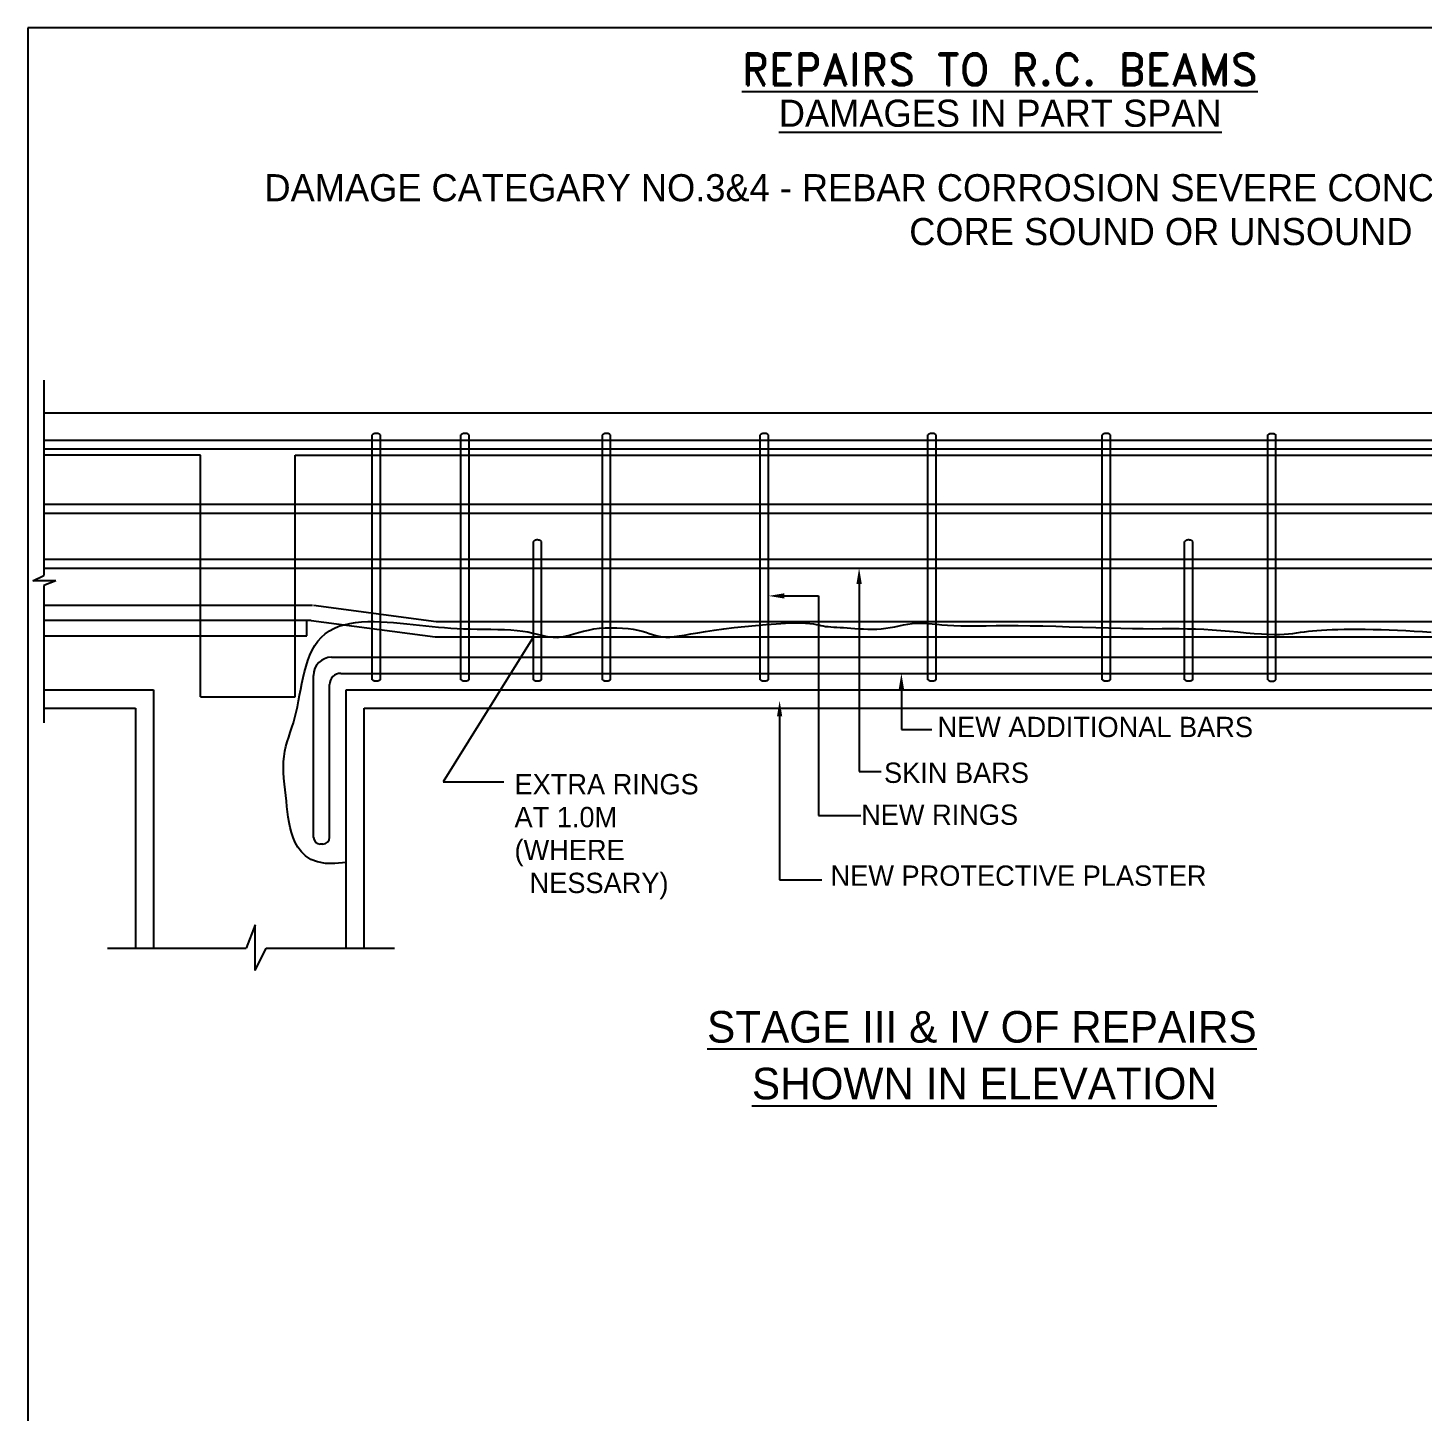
# Model space of a CAD drawing. Header units: millimetres. Extents: x -8855 to 105318, y -17958 to 67465.
# Drawn here: x 35591 to 47950, y 19883 to 32142 of the extents above; entities that cross this region are included whole.
import ezdxf
from ezdxf.lldxf.tags import DXFTag

# ---------------------------------------------------------------- set-up
doc = ezdxf.new("R2010")
doc.units = ezdxf.units.MM
doc.header["$LTSCALE"] = 25
doc.header["$PDMODE"] = 34
for name, color, linetype in [('DIM', 5, 'Continuous'), ('REN', 3, 'Continuous'), ('TEXT', 2, 'Continuous')]:
    doc.layers.add(name, color=color, linetype=linetype)
doc.styles.add('ROMAND', font='romand.shx')
doc.styles.add('ROMANS', font='stylu.ttf')
tags = doc.linetypes.add('HIDDEN2', pattern=[4.7625, 3.175, -1.5875]).pattern_tags.tags
tags[6:7] = [DXFTag(74, 4), DXFTag(75, 0), DXFTag(340, '0'), DXFTag(46, 1.0), DXFTag(50, 0.0), DXFTag(44, 0.0), DXFTag(45, 0.0)]
tags[4:5] = [DXFTag(74, 4), DXFTag(75, 0), DXFTag(340, '0'), DXFTag(46, 1.0), DXFTag(50, 0.0), DXFTag(44, 0.0), DXFTag(45, 0.0)]

msp = doc.modelspace()

# ---------------------------------------------------------------- linework, layer by layer
for p, q in [((35591.0088, 32141.71581), (35591.0088, 3906.40728)), ((55070.86848, 32141.71581), (35591.0088, 32141.71581)), ((35731.41246, 29023.06027), (35731.41246, 27291.87886)), ((35731.41246, 28733.75498), (54794.2332, 28733.75498)), ((38640.56913, 26369.53701), (38640.56913, 28536.90988)), ((38713.39589, 26369.53701), (38713.39589, 28536.90988)), ((39427.14487, 26369.53701), (39427.14487, 28536.90988)), ((39427.14487, 26369.53701), (39427.14487, 28536.90988)), ((39499.97163, 26369.53701), (39499.97163, 28536.90988)), ((39499.97163, 26369.53701), (39499.97163, 28536.90988)), ((40679.83955, 26369.53701), (40679.83955, 28536.90988)), ((40752.66631, 26369.53701), (40752.66631, 28536.90988)), ((42078.19638, 26369.53701), (42078.19638, 28536.90988)), ((42151.02314, 26369.53701), (42151.02314, 28536.90988)), ((43563.95064, 26369.53701), (43563.95064, 28536.90988)), ((43636.7774, 26369.53701), (43636.7774, 28536.90988)), ((45107.96961, 26369.53701), (45107.96961, 28536.90988)), ((45180.79637, 26369.53701), (45180.79637, 28536.90988)), ((46573.58627, 26369.53701), (46573.58627, 28536.90988)), ((46646.41303, 26369.53701), (46646.41303, 28536.90988)), ((40068.25464, 26369.53701), (40068.25464, 27592.98049)), ((40141.0814, 26369.53701), (40141.0814, 27592.98049)), ((45837.84327, 26369.53701), (45837.84327, 27592.98049)), ((45910.67003, 26369.53701), (45910.67003, 27592.98049)), ((35633.6817, 27246.30702), (35731.41246, 27291.87886)), ((35838.09023, 27246.30702), (35633.6817, 27246.30702)), ((35838.09023, 27246.30702), (35731.41246, 27202.61729)), ((35731.41246, 27202.61729), (35731.41246, 25988.01263)), ((38121.03476, 27029.27813), (39207.94271, 26885.37625)), ((38062.45065, 26757.55586), (38062.45065, 26894.85406)), ((38099.24847, 26894.85406), (39198.97097, 26749.25559)), ((35731.41246, 26278.63429), (36703.80783, 26278.63429)), ((36703.80783, 26278.63429), (36703.80783, 23992.73946)), ((38410.63133, 26278.63429), (51531.83648, 26278.63429)), ((38410.63133, 23992.73946), (38410.63133, 26278.63429)), ((35731.41246, 26118.63429), (36543.80783, 26118.63429)), ((36543.80783, 26118.63429), (36543.80783, 23992.73946)), ((38570.63133, 26118.63429), (51371.83648, 26118.63429)), ((38570.63133, 23992.73946), (38570.63133, 26118.63429)), ((37605.00529, 24197.13215), (37523.96583, 23992.73946)), ((37605.00529, 23795.37167), (37605.00529, 24197.13215)), ((36294.77623, 23992.73946), (37523.96583, 23992.73946)), ((37605.00529, 23795.37167), (37701.66372, 23992.73946)), ((37701.66372, 23992.73946), (38837.65286, 23992.73946))]:
    msp.add_line(p, q)
at = {"color": 8}
for p, q in [((37120.01464, 28357.87648), (35731.41246, 28357.87648)), ((37120.01464, 26218.83357), (37120.01464, 28357.87648)), ((37957.5865, 28357.87648), (45652.51274, 28357.87648)), ((37957.5865, 26218.83357), (37957.5865, 28357.87648)), ((45652.51274, 28357.87648), (51865.60007, 28357.87648)), ((37120.01464, 26218.83357), (37957.5865, 26218.83357))]:
    msp.add_line(p, q, dxfattribs=at)
at = {"linetype": 'HIDDEN2'}
for p, q in [((35731.41246, 27029.79717), (38113.15974, 27029.79717)), ((38099.24847, 26894.85406), (35731.41246, 26894.85406)), ((39207.94271, 26885.37625), (51453.93456, 26885.37625)), ((35731.41246, 26757.55586), (38062.45065, 26757.55586)), ((39198.97097, 26749.25559), (51462.90631, 26749.25559))]:
    msp.add_line(p, q, dxfattribs=at)
for points in [[(38713.39589, 28536.90988), (38710.37991, 28539.37589), (38707.80579, 28541.38914), (38705.61328, 28543.00689), (38703.74209, 28544.28638), (38702.13197, 28545.28488), (38700.72265, 28546.05966), (38699.45387, 28546.66796), (38698.26536, 28547.16705), (38697.10615, 28547.6054), (38695.96244, 28547.9963), (38694.82974, 28548.34423), (38693.70354, 28548.6537), (38692.57934, 28548.9292), (38691.45264, 28549.17522), (38690.31894, 28549.39627), (38689.17373, 28549.59684), (38688.01276, 28549.78084), (38686.83279, 28549.94985), (38685.63081, 28550.10487), (38684.40382, 28550.2469), (38683.14882, 28550.37694), (38681.86281, 28550.496), (38680.54279, 28550.60506), (38679.18575, 28550.70513), (38677.7902, 28550.79587), (38676.36064, 28550.87163), (38674.90306, 28550.92541), (38673.42348, 28550.95022), (38671.92789, 28550.93906), (38670.4223, 28550.88495), (38668.91271, 28550.78087), (38667.40512, 28550.61985), (38665.90269, 28550.39506), (38664.39726, 28550.10033), (38662.87783, 28549.72968), (38661.33338, 28549.27709), (38659.75292, 28548.73659), (38658.12544, 28548.10218), (38656.43993, 28547.36786), (38654.6854, 28546.52764), (38652.85811, 28545.57871), (38650.98344, 28544.53107), (38649.09404, 28543.39788), (38647.22258, 28542.19231), (38645.4017, 28540.92756), (38643.66407, 28539.61678), (38642.04232, 28538.27316), (38640.56913, 28536.90988)], [(39499.97163, 28536.90988), (39496.95565, 28539.37589), (39494.38154, 28541.38914), (39492.18902, 28543.00689), (39490.31783, 28544.28638), (39488.70771, 28545.28488), (39487.29839, 28546.05966), (39486.02961, 28546.66796), (39484.8411, 28547.16705), (39483.68189, 28547.6054), (39482.53819, 28547.9963), (39481.40548, 28548.34423), (39480.27928, 28548.6537), (39479.15509, 28548.9292), (39478.02838, 28549.17522), (39476.89468, 28549.39627), (39475.74947, 28549.59684), (39474.58851, 28549.78084), (39473.40853, 28549.94985), (39472.20655, 28550.10487), (39470.97956, 28550.2469), (39469.72456, 28550.37694), (39468.43855, 28550.496), (39467.11853, 28550.60506), (39465.76149, 28550.70513), (39464.36594, 28550.79587), (39462.93638, 28550.87163), (39461.47881, 28550.92541), (39459.99922, 28550.95022), (39458.50364, 28550.93906), (39456.99804, 28550.88495), (39455.48845, 28550.78087), (39453.98086, 28550.61985), (39452.47843, 28550.39506), (39450.973, 28550.10033), (39449.45357, 28549.72968), (39447.90912, 28549.27709), (39446.32866, 28548.73659), (39444.70118, 28548.10218), (39443.01568, 28547.36786), (39441.26114, 28546.52764), (39439.43385, 28545.57871), (39437.55918, 28544.53107), (39435.66979, 28543.39788), (39433.79832, 28542.19231), (39431.97745, 28540.92756), (39430.23981, 28539.61678), (39428.61806, 28538.27316), (39427.14487, 28536.90988)], [(39499.97163, 28536.90988), (39496.95565, 28539.37589), (39494.38154, 28541.38914), (39492.18902, 28543.00689), (39490.31783, 28544.28638), (39488.70771, 28545.28488), (39487.29839, 28546.05966), (39486.02961, 28546.66796), (39484.8411, 28547.16705), (39483.68189, 28547.6054), (39482.53819, 28547.9963), (39481.40548, 28548.34423), (39480.27928, 28548.6537), (39479.15509, 28548.9292), (39478.02838, 28549.17522), (39476.89468, 28549.39627), (39475.74947, 28549.59684), (39474.58851, 28549.78084), (39473.40853, 28549.94985), (39472.20655, 28550.10487), (39470.97956, 28550.2469), (39469.72456, 28550.37694), (39468.43855, 28550.496), (39467.11853, 28550.60506), (39465.76149, 28550.70513), (39464.36594, 28550.79587), (39462.93638, 28550.87163), (39461.47881, 28550.92541), (39459.99922, 28550.95022), (39458.50364, 28550.93906), (39456.99804, 28550.88495), (39455.48845, 28550.78087), (39453.98086, 28550.61985), (39452.47843, 28550.39506), (39450.973, 28550.10033), (39449.45357, 28549.72968), (39447.90912, 28549.27709), (39446.32866, 28548.73659), (39444.70118, 28548.10218), (39443.01568, 28547.36786), (39441.26114, 28546.52764), (39439.43385, 28545.57871), (39437.55918, 28544.53107), (39435.66979, 28543.39788), (39433.79832, 28542.19231), (39431.97745, 28540.92756), (39430.23981, 28539.61678), (39428.61806, 28538.27316), (39427.14487, 28536.90988)], [(40752.66631, 28536.90988), (40749.65033, 28539.37589), (40747.07622, 28541.38914), (40744.8837, 28543.00689), (40743.01251, 28544.28638), (40741.40239, 28545.28488), (40739.99308, 28546.05966), (40738.72429, 28546.66796), (40737.53578, 28547.16705), (40736.37657, 28547.6054), (40735.23287, 28547.9963), (40734.10017, 28548.34423), (40732.97397, 28548.6537), (40731.84977, 28548.9292), (40730.72307, 28549.17522), (40729.58936, 28549.39627), (40728.44415, 28549.59684), (40727.28319, 28549.78084), (40726.10322, 28549.94985), (40724.90124, 28550.10487), (40723.67425, 28550.2469), (40722.41925, 28550.37694), (40721.13324, 28550.496), (40719.81321, 28550.60506), (40718.45618, 28550.70513), (40717.06063, 28550.79587), (40715.63106, 28550.87163), (40714.17349, 28550.92541), (40712.69391, 28550.95022), (40711.19832, 28550.93906), (40709.69273, 28550.88495), (40708.18313, 28550.78087), (40706.67554, 28550.61985), (40705.17312, 28550.39506), (40703.66769, 28550.10033), (40702.14825, 28549.72968), (40700.60381, 28549.27709), (40699.02335, 28548.73659), (40697.39586, 28548.10218), (40695.71036, 28547.36786), (40693.95582, 28546.52764), (40692.12853, 28545.57871), (40690.25386, 28544.53107), (40688.36447, 28543.39788), (40686.49301, 28542.19231), (40684.67213, 28540.92756), (40682.93449, 28539.61678), (40681.31275, 28538.27316), (40679.83955, 28536.90988)], [(42151.02314, 28536.90988), (42148.00716, 28539.37589), (42145.43304, 28541.38914), (42143.24052, 28543.00689), (42141.36934, 28544.28638), (42139.75922, 28545.28488), (42138.3499, 28546.05966), (42137.08112, 28546.66796), (42135.89261, 28547.16705), (42134.7334, 28547.6054), (42133.58969, 28547.9963), (42132.45699, 28548.34423), (42131.33079, 28548.6537), (42130.20659, 28548.9292), (42129.07989, 28549.17522), (42127.94619, 28549.39627), (42126.80098, 28549.59684), (42125.64001, 28549.78084), (42124.46004, 28549.94985), (42123.25806, 28550.10487), (42122.03107, 28550.2469), (42120.77607, 28550.37694), (42119.49006, 28550.496), (42118.17004, 28550.60506), (42116.813, 28550.70513), (42115.41745, 28550.79587), (42113.98789, 28550.87163), (42112.53031, 28550.92541), (42111.05073, 28550.95022), (42109.55514, 28550.93906), (42108.04955, 28550.88495), (42106.53996, 28550.78087), (42105.03237, 28550.61985), (42103.52994, 28550.39506), (42102.02451, 28550.10033), (42100.50508, 28549.72968), (42098.96063, 28549.27709), (42097.38017, 28548.73659), (42095.75269, 28548.10218), (42094.06718, 28547.36786), (42092.31265, 28546.52764), (42090.48536, 28545.57871), (42088.61069, 28544.53107), (42086.72129, 28543.39788), (42084.84983, 28542.19231), (42083.02895, 28540.92756), (42081.29132, 28539.61678), (42079.66957, 28538.27316), (42078.19638, 28536.90988)], [(43636.7774, 28536.90988), (43633.76143, 28539.37589), (43631.18731, 28541.38914), (43628.99479, 28543.00689), (43627.1236, 28544.28638), (43625.51348, 28545.28488), (43624.10417, 28546.05966), (43622.83538, 28546.66796), (43621.64687, 28547.16705), (43620.48767, 28547.6054), (43619.34396, 28547.9963), (43618.21126, 28548.34423), (43617.08506, 28548.6537), (43615.96086, 28548.9292), (43614.83416, 28549.17522), (43613.70045, 28549.39627), (43612.55524, 28549.59684), (43611.39428, 28549.78084), (43610.21431, 28549.94985), (43609.01233, 28550.10487), (43607.78534, 28550.2469), (43606.53034, 28550.37694), (43605.24433, 28550.496), (43603.9243, 28550.60506), (43602.56727, 28550.70513), (43601.17172, 28550.79587), (43599.74215, 28550.87163), (43598.28458, 28550.92541), (43596.805, 28550.95022), (43595.30941, 28550.93906), (43593.80382, 28550.88495), (43592.29422, 28550.78087), (43590.78663, 28550.61985), (43589.28421, 28550.39506), (43587.77878, 28550.10033), (43586.25934, 28549.72968), (43584.7149, 28549.27709), (43583.13444, 28548.73659), (43581.50695, 28548.10218), (43579.82145, 28547.36786), (43578.06691, 28546.52764), (43576.23962, 28545.57871), (43574.36495, 28544.53107), (43572.47556, 28543.39788), (43570.6041, 28542.19231), (43568.78322, 28540.92756), (43567.04558, 28539.61678), (43565.42384, 28538.27316), (43563.95064, 28536.90988)], [(45180.79637, 28536.90988), (45177.78039, 28539.37589), (45175.20628, 28541.38914), (45173.01376, 28543.00689), (45171.14257, 28544.28638), (45169.53245, 28545.28488), (45168.12313, 28546.05966), (45166.85435, 28546.66796), (45165.66584, 28547.16705), (45164.50663, 28547.6054), (45163.36293, 28547.9963), (45162.23022, 28548.34423), (45161.10402, 28548.6537), (45159.97982, 28548.9292), (45158.85312, 28549.17522), (45157.71942, 28549.39627), (45156.57421, 28549.59684), (45155.41325, 28549.78084), (45154.23327, 28549.94985), (45153.03129, 28550.10487), (45151.8043, 28550.2469), (45150.5493, 28550.37694), (45149.26329, 28550.496), (45147.94327, 28550.60506), (45146.58623, 28550.70513), (45145.19068, 28550.79587), (45143.76112, 28550.87163), (45142.30355, 28550.92541), (45140.82396, 28550.95022), (45139.32838, 28550.93906), (45137.82278, 28550.88495), (45136.31319, 28550.78087), (45134.8056, 28550.61985), (45133.30317, 28550.39506), (45131.79774, 28550.10033), (45130.27831, 28549.72968), (45128.73386, 28549.27709), (45127.1534, 28548.73659), (45125.52592, 28548.10218), (45123.84041, 28547.36786), (45122.08588, 28546.52764), (45120.25859, 28545.57871), (45118.38392, 28544.53107), (45116.49453, 28543.39788), (45114.62306, 28542.19231), (45112.80218, 28540.92756), (45111.06455, 28539.61678), (45109.4428, 28538.27316), (45107.96961, 28536.90988)], [(46573.58627, 28536.90988), (46576.60225, 28539.37589), (46579.17637, 28541.38914), (46581.36888, 28543.00689), (46583.24007, 28544.28638), (46584.85019, 28545.28488), (46586.25951, 28546.05966), (46587.52829, 28546.66796), (46588.7168, 28547.16705), (46589.87601, 28547.6054), (46591.01971, 28547.9963), (46592.15242, 28548.34423), (46593.27862, 28548.6537), (46594.40282, 28548.9292), (46595.52952, 28549.17522), (46596.66322, 28549.39627), (46597.80843, 28549.59684), (46598.9694, 28549.78084), (46600.14937, 28549.94985), (46601.35135, 28550.10487), (46602.57834, 28550.2469), (46603.83334, 28550.37694), (46605.11935, 28550.496), (46606.43937, 28550.60506), (46607.79641, 28550.70513), (46609.19196, 28550.79587), (46610.62152, 28550.87163), (46612.0791, 28550.92541), (46613.55868, 28550.95022), (46615.05426, 28550.93906), (46616.55986, 28550.88495), (46618.06945, 28550.78087), (46619.57704, 28550.61985), (46621.07947, 28550.39506), (46622.5849, 28550.10033), (46624.10433, 28549.72968), (46625.64878, 28549.27709), (46627.22924, 28548.73659), (46628.85672, 28548.10218), (46630.54223, 28547.36786), (46632.29676, 28546.52764), (46634.12405, 28545.57871), (46635.99872, 28544.53107), (46637.88812, 28543.39788), (46639.75958, 28542.19231), (46641.58046, 28540.92756), (46643.31809, 28539.61678), (46644.93984, 28538.27316), (46646.41303, 28536.90988)], [(40141.0814, 27592.98049), (40138.06542, 27595.44651), (40135.4913, 27597.45976), (40133.29878, 27599.0775), (40131.4276, 27600.357), (40129.81748, 27601.3555), (40128.40816, 27602.13027), (40127.13938, 27602.73858), (40125.95087, 27603.23767), (40124.79166, 27603.67602), (40123.64795, 27604.06691), (40122.51525, 27604.41485), (40121.38905, 27604.72432), (40120.26485, 27604.99982), (40119.13815, 27605.24584), (40118.00445, 27605.46689), (40116.85924, 27605.66746), (40115.69827, 27605.85145), (40114.5183, 27606.02046), (40113.31632, 27606.17548), (40112.08933, 27606.31752), (40110.83433, 27606.44756), (40109.54832, 27606.56661), (40108.2283, 27606.67568), (40106.87126, 27606.77575), (40105.47571, 27606.86649), (40104.04615, 27606.94225), (40102.58857, 27606.99603), (40101.10899, 27607.02084), (40099.6134, 27607.00968), (40098.10781, 27606.95556), (40096.59822, 27606.85149), (40095.09063, 27606.69047), (40093.5882, 27606.46568), (40092.08277, 27606.17095), (40090.56334, 27605.80029), (40089.01889, 27605.34771), (40087.43843, 27604.80721), (40085.81095, 27604.1728), (40084.12544, 27603.43848), (40082.37091, 27602.59825), (40080.54362, 27601.64933), (40078.66895, 27600.60168), (40076.77955, 27599.46849), (40074.90809, 27598.26293), (40073.08721, 27596.99818), (40071.34958, 27595.6874), (40069.72783, 27594.34378), (40068.25464, 27592.98049)], [(45910.67003, 27592.98049), (45907.65405, 27595.44651), (45905.07994, 27597.45976), (45902.88742, 27599.0775), (45901.01623, 27600.357), (45899.40611, 27601.3555), (45897.99679, 27602.13027), (45896.72801, 27602.73858), (45895.5395, 27603.23767), (45894.38029, 27603.67602), (45893.23659, 27604.06691), (45892.10389, 27604.41485), (45890.97769, 27604.72432), (45889.85349, 27604.99982), (45888.72679, 27605.24584), (45887.59308, 27605.46689), (45886.44787, 27605.66746), (45885.28691, 27605.85145), (45884.10694, 27606.02046), (45882.90496, 27606.17548), (45881.67797, 27606.31752), (45880.42297, 27606.44756), (45879.13695, 27606.56661), (45877.81693, 27606.67568), (45876.45989, 27606.77575), (45875.06434, 27606.86649), (45873.63478, 27606.94225), (45872.17721, 27606.99603), (45870.69763, 27607.02084), (45869.20204, 27607.00968), (45867.69645, 27606.95556), (45866.18685, 27606.85149), (45864.67926, 27606.69047), (45863.17683, 27606.46568), (45861.67141, 27606.17095), (45860.15197, 27605.80029), (45858.60752, 27605.34771), (45857.02706, 27604.80721), (45855.39958, 27604.1728), (45853.71408, 27603.43848), (45851.95954, 27602.59825), (45850.13225, 27601.64933), (45848.25758, 27600.60168), (45846.36819, 27599.46849), (45844.49672, 27598.26293), (45842.67585, 27596.99818), (45840.93821, 27595.6874), (45839.31647, 27594.34378), (45837.84327, 27592.98049)], [(38410.63133, 24751.92989), (38310.4205, 24740.64763), (38225.92745, 24742.55743), (38155.55418, 24755.82974), (38097.70268, 24778.63499), (38050.77493, 24809.14365), (38013.17294, 24845.52614), (37983.29868, 24885.95291), (37959.55416, 24928.59441), (37940.50123, 24971.94205), (37925.34124, 25015.77116), (37913.43542, 25060.17802), (37904.14498, 25105.25893), (37896.83114, 25151.11017), (37890.85513, 25197.82805), (37885.57815, 25245.50886), (37880.36144, 25294.24888), (37874.75303, 25344.06016), (37869.0482, 25394.6177), (37863.72904, 25445.51226), (37859.27767, 25496.33461), (37856.17617, 25546.67549), (37854.90664, 25596.12567), (37855.95119, 25644.27589), (37859.79191, 25690.71693), (37866.73011, 25735.20002), (37876.34396, 25778.11836), (37888.03084, 25820.02563), (37901.18811, 25861.47551), (37915.21316, 25903.02168), (37929.50336, 25945.21783), (37943.4561, 25988.61763), (37956.46874, 26033.77477), (37968.1074, 26081.07843), (37978.61313, 26130.2598), (37988.39571, 26180.88555), (37997.86493, 26232.52237), (38007.43056, 26284.73694), (38017.5024, 26337.09596), (38028.49022, 26389.1661), (38040.80381, 26440.51404), (38054.82886, 26490.71049), (38070.85461, 26539.34219), (38089.14622, 26585.99989), (38109.96885, 26630.27435), (38133.58765, 26671.75634), (38160.26778, 26710.03659), (38190.27438, 26744.70588), (38223.87262, 26775.35496), (38261.22721, 26801.68693), (38302.10111, 26823.85425), (38346.15687, 26842.12173), (38393.05701, 26856.75416), (38442.46406, 26868.01636), (38494.04055, 26876.17313), (38547.44902, 26881.48928), (38602.35199, 26884.2296), (38658.42405, 26884.67094), (38715.38799, 26883.13828), (38772.97866, 26879.96866), (38830.93091, 26875.49909), (38888.97958, 26870.06659), (38946.85951, 26864.0082), (39004.30555, 26857.66092), (39061.05255, 26851.36179), (39116.93579, 26845.39969), (39172.19231, 26839.8709), (39227.15956, 26834.82357), (39282.17502, 26830.30584), (39337.57616, 26826.36588), (39393.70045, 26823.05181), (39450.88536, 26820.41179), (39509.46835, 26818.49397), (39569.60209, 26817.27828), (39630.70003, 26816.47183), (39691.9908, 26815.71353), (39752.70306, 26814.64227), (39812.06544, 26812.89698), (39869.30659, 26810.11653), (39923.65515, 26805.93985), (39974.33977, 26800.00583), (40020.83012, 26792.14595), (40063.56011, 26782.96206), (40103.20467, 26773.24856), (40140.43874, 26763.79986), (40175.93726, 26755.41037), (40210.37515, 26748.87452), (40244.42737, 26744.98671), (40278.76885, 26744.54136), (40313.99418, 26748.05603), (40350.37654, 26754.94095), (40388.10878, 26764.32946), (40427.38373, 26775.35495), (40468.39423, 26787.15078), (40511.33313, 26798.85031), (40556.39326, 26809.58692), (40603.76747, 26818.49398), (40653.46378, 26824.87737), (40704.75101, 26828.73308), (40756.71319, 26830.22963), (40808.43431, 26829.53552), (40858.99839, 26826.81927), (40907.48946, 26822.24939), (40952.99151, 26815.99439), (40994.58856, 26808.22279), (41031.68603, 26799.1713), (41064.97492, 26789.34947), (41095.46764, 26779.33505), (41124.1766, 26769.70581), (41152.1142, 26761.03949), (41180.29285, 26753.91384), (41209.72495, 26748.90664), (41241.42292, 26746.59561), (41276.3449, 26747.39003), (41315.232, 26751.02506), (41358.77106, 26757.06741), (41407.64892, 26765.08376), (41462.55245, 26774.64078), (41524.16848, 26785.30517), (41593.18385, 26796.6436), (41670.28542, 26808.22277), (41755.59565, 26819.63744), (41846.97946, 26830.59471), (41941.73738, 26840.8298), (42037.16996, 26850.07789), (42130.57771, 26858.07417), (42219.2612, 26864.55385), (42300.52093, 26869.25212), (42371.65747, 26871.90418), (42430.72052, 26872.35755), (42478.75658, 26870.90915), (42517.56132, 26867.96822), (42548.9304, 26863.944), (42574.65951, 26859.24573), (42596.54431, 26854.28265), (42616.38049, 26849.46402), (42635.9637, 26845.19906), (42656.79438, 26841.79673), (42679.19187, 26839.16473), (42703.18029, 26837.11049), (42728.78374, 26835.44142), (42756.02632, 26833.96494), (42784.93214, 26832.48845), (42815.52531, 26830.81938), (42847.82993, 26828.76514), (42881.82992, 26826.22141), (42917.34853, 26823.43696), (42954.1688, 26820.74879), (42992.07379, 26818.49394), (43030.84656, 26817.00943), (43070.27016, 26816.63228), (43110.12764, 26817.69952), (43150.20207, 26820.54818), (43190.28855, 26825.3628), (43230.2304, 26831.71811), (43269.88299, 26839.03633), (43309.10169, 26846.73973), (43347.74187, 26854.25055), (43385.65891, 26860.99102), (43422.70816, 26866.3834), (43458.74501, 26869.84993), (43493.81767, 26870.9894), (43528.7457, 26870.10671), (43564.5415, 26867.68335), (43602.21749, 26864.20078), (43642.78607, 26860.14044), (43687.25965, 26855.98382), (43736.65063, 26852.21236), (43791.97142, 26849.30754), (43854.03956, 26847.61841), (43922.89308, 26846.96442), (43998.37517, 26847.03263), (44080.32901, 26847.51007), (44168.59775, 26848.08382), (44263.02459, 26848.4409), (44363.4527, 26848.26838), (44469.72524, 26847.25329), (44581.41831, 26845.18301), (44697.03962, 26842.24609), (44814.8298, 26838.73141), (44933.02948, 26834.92786), (45049.87929, 26831.12431), (45163.61984, 26827.60964), (45272.49178, 26824.67272), (45374.73572, 26822.60243), (45469.10847, 26821.57933), (45556.43153, 26821.35063), (45638.04259, 26821.55525), (45715.27932, 26821.83209), (45789.4794, 26821.82005), (45861.98052, 26821.15804), (45934.12035, 26819.48496), (46007.23658, 26816.43971), (46082.2551, 26811.80162), (46158.45477, 26805.91173), (46234.70266, 26799.2515), (46309.86582, 26792.3024), (46382.81132, 26785.54588), (46452.40625, 26779.4634), (46517.51765, 26774.53644), (46577.01262, 26771.24644), (46630.11576, 26769.94248), (46677.48192, 26770.444), (46720.12353, 26772.43806), (46759.05297, 26775.6117), (46795.28267, 26779.65197), (46829.82501, 26784.24592), (46863.69242, 26789.0806), (46897.8973, 26793.84307), (46933.34358, 26798.26852), (46970.50131, 26802.28472), (47009.73206, 26805.8676), (47051.39741, 26808.9931), (47095.85893, 26811.63714), (47143.47819, 26813.77564), (47194.61677, 26815.38453), (47249.63625, 26816.43973), (47308.74954, 26816.9212), (47371.575, 26816.8249), (47437.5823, 26816.15086), (47506.24115, 26814.89905), (47577.02122, 26813.0695), (47649.39223, 26810.66218), (47722.82385, 26807.67711), (47796.78578, 26804.11429), (47870.90275, 26800.02989), (47945.4197, 26795.70475), (48020.73658, 26791.47591)], [(38713.39589, 26369.53701), (38710.37991, 26367.07099), (38707.80579, 26365.05774), (38705.61328, 26363.44), (38703.74209, 26362.1605), (38702.13197, 26361.162), (38700.72265, 26360.38723), (38699.45387, 26359.77892), (38698.26536, 26359.27983), (38697.10615, 26358.84148), (38695.96244, 26358.45059), (38694.82974, 26358.10265), (38693.70354, 26357.79319), (38692.57934, 26357.51769), (38691.45264, 26357.27166), (38690.31894, 26357.05061), (38689.17373, 26356.85004), (38688.01276, 26356.66605), (38686.83279, 26356.49704), (38685.63081, 26356.34202), (38684.40382, 26356.19998), (38683.14882, 26356.06994), (38681.86281, 26355.95089), (38680.54279, 26355.84183), (38679.18575, 26355.74175), (38677.7902, 26355.65101), (38676.36064, 26355.57525), (38674.90306, 26355.52147), (38673.42348, 26355.49666), (38671.92789, 26355.50782), (38670.4223, 26355.56194), (38668.91271, 26355.66601), (38667.40512, 26355.82703), (38665.90269, 26356.05182), (38664.39726, 26356.34655), (38662.87783, 26356.71721), (38661.33338, 26357.16979), (38659.75292, 26357.71029), (38658.12544, 26358.3447), (38656.43993, 26359.07902), (38654.6854, 26359.91925), (38652.85811, 26360.86817), (38650.98344, 26361.91582), (38649.09404, 26363.04901), (38647.22258, 26364.25457), (38645.4017, 26365.51932), (38643.66407, 26366.8301), (38642.04232, 26368.17372), (38640.56913, 26369.53701)], [(39499.97163, 26369.53701), (39496.95565, 26367.07099), (39494.38154, 26365.05774), (39492.18902, 26363.44), (39490.31783, 26362.1605), (39488.70771, 26361.162), (39487.29839, 26360.38723), (39486.02961, 26359.77892), (39484.8411, 26359.27983), (39483.68189, 26358.84148), (39482.53819, 26358.45059), (39481.40548, 26358.10265), (39480.27928, 26357.79319), (39479.15509, 26357.51769), (39478.02838, 26357.27166), (39476.89468, 26357.05061), (39475.74947, 26356.85004), (39474.58851, 26356.66605), (39473.40853, 26356.49704), (39472.20655, 26356.34202), (39470.97956, 26356.19998), (39469.72456, 26356.06994), (39468.43855, 26355.95089), (39467.11853, 26355.84183), (39465.76149, 26355.74175), (39464.36594, 26355.65101), (39462.93638, 26355.57525), (39461.47881, 26355.52147), (39459.99922, 26355.49666), (39458.50364, 26355.50782), (39456.99804, 26355.56194), (39455.48845, 26355.66601), (39453.98086, 26355.82703), (39452.47843, 26356.05182), (39450.973, 26356.34655), (39449.45357, 26356.71721), (39447.90912, 26357.16979), (39446.32866, 26357.71029), (39444.70118, 26358.3447), (39443.01568, 26359.07902), (39441.26114, 26359.91925), (39439.43385, 26360.86817), (39437.55918, 26361.91582), (39435.66979, 26363.04901), (39433.79832, 26364.25457), (39431.97745, 26365.51932), (39430.23981, 26366.8301), (39428.61806, 26368.17372), (39427.14487, 26369.53701)], [(39499.97163, 26369.53701), (39496.95565, 26367.07099), (39494.38154, 26365.05774), (39492.18902, 26363.44), (39490.31783, 26362.1605), (39488.70771, 26361.162), (39487.29839, 26360.38723), (39486.02961, 26359.77892), (39484.8411, 26359.27983), (39483.68189, 26358.84148), (39482.53819, 26358.45059), (39481.40548, 26358.10265), (39480.27928, 26357.79319), (39479.15509, 26357.51769), (39478.02838, 26357.27166), (39476.89468, 26357.05061), (39475.74947, 26356.85004), (39474.58851, 26356.66605), (39473.40853, 26356.49704), (39472.20655, 26356.34202), (39470.97956, 26356.19998), (39469.72456, 26356.06994), (39468.43855, 26355.95089), (39467.11853, 26355.84183), (39465.76149, 26355.74175), (39464.36594, 26355.65101), (39462.93638, 26355.57525), (39461.47881, 26355.52147), (39459.99922, 26355.49666), (39458.50364, 26355.50782), (39456.99804, 26355.56194), (39455.48845, 26355.66601), (39453.98086, 26355.82703), (39452.47843, 26356.05182), (39450.973, 26356.34655), (39449.45357, 26356.71721), (39447.90912, 26357.16979), (39446.32866, 26357.71029), (39444.70118, 26358.3447), (39443.01568, 26359.07902), (39441.26114, 26359.91925), (39439.43385, 26360.86817), (39437.55918, 26361.91582), (39435.66979, 26363.04901), (39433.79832, 26364.25457), (39431.97745, 26365.51932), (39430.23981, 26366.8301), (39428.61806, 26368.17372), (39427.14487, 26369.53701)], [(40141.0814, 26369.53701), (40138.06542, 26367.07099), (40135.4913, 26365.05774), (40133.29878, 26363.44), (40131.4276, 26362.1605), (40129.81748, 26361.162), (40128.40816, 26360.38723), (40127.13938, 26359.77892), (40125.95087, 26359.27983), (40124.79166, 26358.84148), (40123.64795, 26358.45059), (40122.51525, 26358.10265), (40121.38905, 26357.79319), (40120.26485, 26357.51769), (40119.13815, 26357.27166), (40118.00445, 26357.05061), (40116.85924, 26356.85004), (40115.69827, 26356.66605), (40114.5183, 26356.49704), (40113.31632, 26356.34202), (40112.08933, 26356.19998), (40110.83433, 26356.06994), (40109.54832, 26355.95089), (40108.2283, 26355.84183), (40106.87126, 26355.74175), (40105.47571, 26355.65101), (40104.04615, 26355.57525), (40102.58857, 26355.52147), (40101.10899, 26355.49666), (40099.6134, 26355.50782), (40098.10781, 26355.56194), (40096.59822, 26355.66601), (40095.09063, 26355.82703), (40093.5882, 26356.05182), (40092.08277, 26356.34655), (40090.56334, 26356.71721), (40089.01889, 26357.16979), (40087.43843, 26357.71029), (40085.81095, 26358.3447), (40084.12544, 26359.07902), (40082.37091, 26359.91925), (40080.54362, 26360.86817), (40078.66895, 26361.91582), (40076.77955, 26363.04901), (40074.90809, 26364.25457), (40073.08721, 26365.51932), (40071.34958, 26366.8301), (40069.72783, 26368.17372), (40068.25464, 26369.53701)], [(40752.66631, 26369.53701), (40749.65033, 26367.07099), (40747.07622, 26365.05774), (40744.8837, 26363.44), (40743.01251, 26362.1605), (40741.40239, 26361.162), (40739.99308, 26360.38723), (40738.72429, 26359.77892), (40737.53578, 26359.27983), (40736.37657, 26358.84148), (40735.23287, 26358.45059), (40734.10017, 26358.10265), (40732.97397, 26357.79319), (40731.84977, 26357.51769), (40730.72307, 26357.27166), (40729.58936, 26357.05061), (40728.44415, 26356.85004), (40727.28319, 26356.66605), (40726.10322, 26356.49704), (40724.90124, 26356.34202), (40723.67425, 26356.19998), (40722.41925, 26356.06994), (40721.13324, 26355.95089), (40719.81321, 26355.84183), (40718.45618, 26355.74175), (40717.06063, 26355.65101), (40715.63106, 26355.57525), (40714.17349, 26355.52147), (40712.69391, 26355.49666), (40711.19832, 26355.50782), (40709.69273, 26355.56194), (40708.18313, 26355.66601), (40706.67554, 26355.82703), (40705.17312, 26356.05182), (40703.66769, 26356.34655), (40702.14825, 26356.71721), (40700.60381, 26357.16979), (40699.02335, 26357.71029), (40697.39586, 26358.3447), (40695.71036, 26359.07902), (40693.95582, 26359.91925), (40692.12853, 26360.86817), (40690.25386, 26361.91582), (40688.36447, 26363.04901), (40686.49301, 26364.25457), (40684.67213, 26365.51932), (40682.93449, 26366.8301), (40681.31275, 26368.17372), (40679.83955, 26369.53701)], [(42151.02314, 26369.53701), (42148.00716, 26367.07099), (42145.43304, 26365.05774), (42143.24052, 26363.44), (42141.36934, 26362.1605), (42139.75922, 26361.162), (42138.3499, 26360.38723), (42137.08112, 26359.77892), (42135.89261, 26359.27983), (42134.7334, 26358.84148), (42133.58969, 26358.45059), (42132.45699, 26358.10265), (42131.33079, 26357.79319), (42130.20659, 26357.51769), (42129.07989, 26357.27166), (42127.94619, 26357.05061), (42126.80098, 26356.85004), (42125.64001, 26356.66605), (42124.46004, 26356.49704), (42123.25806, 26356.34202), (42122.03107, 26356.19998), (42120.77607, 26356.06994), (42119.49006, 26355.95089), (42118.17004, 26355.84183), (42116.813, 26355.74175), (42115.41745, 26355.65101), (42113.98789, 26355.57525), (42112.53031, 26355.52147), (42111.05073, 26355.49666), (42109.55514, 26355.50782), (42108.04955, 26355.56194), (42106.53996, 26355.66601), (42105.03237, 26355.82703), (42103.52994, 26356.05182), (42102.02451, 26356.34655), (42100.50508, 26356.71721), (42098.96063, 26357.16979), (42097.38017, 26357.71029), (42095.75269, 26358.3447), (42094.06718, 26359.07902), (42092.31265, 26359.91925), (42090.48536, 26360.86817), (42088.61069, 26361.91582), (42086.72129, 26363.04901), (42084.84983, 26364.25457), (42083.02895, 26365.51932), (42081.29132, 26366.8301), (42079.66957, 26368.17372), (42078.19638, 26369.53701)], [(43636.7774, 26369.53701), (43633.76143, 26367.07099), (43631.18731, 26365.05774), (43628.99479, 26363.44), (43627.1236, 26362.1605), (43625.51348, 26361.162), (43624.10417, 26360.38723), (43622.83538, 26359.77892), (43621.64687, 26359.27983), (43620.48767, 26358.84148), (43619.34396, 26358.45059), (43618.21126, 26358.10265), (43617.08506, 26357.79319), (43615.96086, 26357.51769), (43614.83416, 26357.27166), (43613.70045, 26357.05061), (43612.55524, 26356.85004), (43611.39428, 26356.66605), (43610.21431, 26356.49704), (43609.01233, 26356.34202), (43607.78534, 26356.19998), (43606.53034, 26356.06994), (43605.24433, 26355.95089), (43603.9243, 26355.84183), (43602.56727, 26355.74175), (43601.17172, 26355.65101), (43599.74215, 26355.57525), (43598.28458, 26355.52147), (43596.805, 26355.49666), (43595.30941, 26355.50782), (43593.80382, 26355.56194), (43592.29422, 26355.66601), (43590.78663, 26355.82703), (43589.28421, 26356.05182), (43587.77878, 26356.34655), (43586.25934, 26356.71721), (43584.7149, 26357.16979), (43583.13444, 26357.71029), (43581.50695, 26358.3447), (43579.82145, 26359.07902), (43578.06691, 26359.91925), (43576.23962, 26360.86817), (43574.36495, 26361.91582), (43572.47556, 26363.04901), (43570.6041, 26364.25457), (43568.78322, 26365.51932), (43567.04558, 26366.8301), (43565.42384, 26368.17372), (43563.95064, 26369.53701)], [(45180.79637, 26369.53701), (45177.78039, 26367.07099), (45175.20628, 26365.05774), (45173.01376, 26363.44), (45171.14257, 26362.1605), (45169.53245, 26361.162), (45168.12313, 26360.38723), (45166.85435, 26359.77892), (45165.66584, 26359.27983), (45164.50663, 26358.84148), (45163.36293, 26358.45059), (45162.23022, 26358.10265), (45161.10402, 26357.79319), (45159.97982, 26357.51769), (45158.85312, 26357.27166), (45157.71942, 26357.05061), (45156.57421, 26356.85004), (45155.41325, 26356.66605), (45154.23327, 26356.49704), (45153.03129, 26356.34202), (45151.8043, 26356.19998), (45150.5493, 26356.06994), (45149.26329, 26355.95089), (45147.94327, 26355.84183), (45146.58623, 26355.74175), (45145.19068, 26355.65101), (45143.76112, 26355.57525), (45142.30355, 26355.52147), (45140.82396, 26355.49666), (45139.32838, 26355.50782), (45137.82278, 26355.56194), (45136.31319, 26355.66601), (45134.8056, 26355.82703), (45133.30317, 26356.05182), (45131.79774, 26356.34655), (45130.27831, 26356.71721), (45128.73386, 26357.16979), (45127.1534, 26357.71029), (45125.52592, 26358.3447), (45123.84041, 26359.07902), (45122.08588, 26359.91925), (45120.25859, 26360.86817), (45118.38392, 26361.91582), (45116.49453, 26363.04901), (45114.62306, 26364.25457), (45112.80218, 26365.51932), (45111.06455, 26366.8301), (45109.4428, 26368.17372), (45107.96961, 26369.53701)], [(45910.67003, 26369.53701), (45907.65405, 26367.07099), (45905.07994, 26365.05774), (45902.88742, 26363.44), (45901.01623, 26362.1605), (45899.40611, 26361.162), (45897.99679, 26360.38723), (45896.72801, 26359.77892), (45895.5395, 26359.27983), (45894.38029, 26358.84148), (45893.23659, 26358.45059), (45892.10389, 26358.10265), (45890.97769, 26357.79319), (45889.85349, 26357.51769), (45888.72679, 26357.27166), (45887.59308, 26357.05061), (45886.44787, 26356.85004), (45885.28691, 26356.66605), (45884.10694, 26356.49704), (45882.90496, 26356.34202), (45881.67797, 26356.19998), (45880.42297, 26356.06994), (45879.13695, 26355.95089), (45877.81693, 26355.84183), (45876.45989, 26355.74175), (45875.06434, 26355.65101), (45873.63478, 26355.57525), (45872.17721, 26355.52147), (45870.69763, 26355.49666), (45869.20204, 26355.50782), (45867.69645, 26355.56194), (45866.18685, 26355.66601), (45864.67926, 26355.82703), (45863.17683, 26356.05182), (45861.67141, 26356.34655), (45860.15197, 26356.71721), (45858.60752, 26357.16979), (45857.02706, 26357.71029), (45855.39958, 26358.3447), (45853.71408, 26359.07902), (45851.95954, 26359.91925), (45850.13225, 26360.86817), (45848.25758, 26361.91582), (45846.36819, 26363.04901), (45844.49672, 26364.25457), (45842.67585, 26365.51932), (45840.93821, 26366.8301), (45839.31647, 26368.17372), (45837.84327, 26369.53701)], [(46573.58627, 26369.53701), (46576.60225, 26367.07099), (46579.17637, 26365.05774), (46581.36888, 26363.44), (46583.24007, 26362.1605), (46584.85019, 26361.162), (46586.25951, 26360.38723), (46587.52829, 26359.77892), (46588.7168, 26359.27983), (46589.87601, 26358.84148), (46591.01971, 26358.45059), (46592.15242, 26358.10265), (46593.27862, 26357.79319), (46594.40282, 26357.51769), (46595.52952, 26357.27166), (46596.66322, 26357.05061), (46597.80843, 26356.85004), (46598.9694, 26356.66605), (46600.14937, 26356.49704), (46601.35135, 26356.34202), (46602.57834, 26356.19998), (46603.83334, 26356.06994), (46605.11935, 26355.95089), (46606.43937, 26355.84183), (46607.79641, 26355.74175), (46609.19196, 26355.65101), (46610.62152, 26355.57525), (46612.0791, 26355.52147), (46613.55868, 26355.49666), (46615.05426, 26355.50782), (46616.55986, 26355.56194), (46618.06945, 26355.66601), (46619.57704, 26355.82703), (46621.07947, 26356.05182), (46622.5849, 26356.34655), (46624.10433, 26356.71721), (46625.64878, 26357.16979), (46627.22924, 26357.71029), (46628.85672, 26358.3447), (46630.54223, 26359.07902), (46632.29676, 26359.91925), (46634.12405, 26360.86817), (46635.99872, 26361.91582), (46637.88812, 26363.04901), (46639.75958, 26364.25457), (46641.58046, 26365.51932), (46643.31809, 26366.8301), (46644.93984, 26368.17372), (46646.41303, 26369.53701)]]:
    msp.add_lwpolyline(points)
msp.add_solid([(42930.63935, 27217.93967), (42977.30602, 27217.93967), (42953.97269, 27357.93967)])
at = {"layer": 'DEFPOINTS', "color": 0, "linetype": 'ByBlock'}
msp.add_point((41311.04307, 26278.63429), dxfattribs=at)
at = {"layer": 'DIM'}
for p, q in [((42953.97269, 27217.93967), (42953.97269, 25555.31763)), ((42291.02314, 27111.31606), (42594.42161, 27111.31606)), ((42594.42161, 27111.31606), (42594.42161, 25166.31809)), ((40068.25464, 26749.25559), (39268.57443, 25465.54854)), ((43328.50492, 26285.67793), (43328.50492, 25929.35572)), ((42249.8518, 26043.70162), (42249.8518, 24597.78016)), ((43328.50492, 25929.35572), (43598.16828, 25929.35572)), ((39268.57443, 25465.54854), (39807.90093, 25465.54854)), ((42953.97269, 25555.31763), (43148.72938, 25555.31763)), ((42594.42161, 25166.31809), (42968.95395, 25166.31809)), ((42249.8518, 24597.78016), (42624.38414, 24597.78016))]:
    msp.add_line(p, q, dxfattribs=at)
for points in [[(42291.02314, 27087.98273), (42291.02314, 27134.6494), (42151.02314, 27111.31606)], [(43305.17159, 26285.67793), (43351.83825, 26285.67793), (43328.50492, 26425.67793)], [(42226.51847, 26043.70162), (42273.18513, 26043.70162), (42249.8518, 26183.70162)]]:
    msp.add_solid(points, dxfattribs=at)
at = {"layer": 'REN'}
for p, q in [((35731.41246, 28490.58142), (54794.2332, 28490.58142)), ((35731.41246, 28412.73406), (54794.2332, 28412.73406)), ((35731.41246, 27922.61521), (54794.2332, 27922.61521)), ((35731.41246, 27844.76785), (54794.2332, 27844.76785)), ((35731.41246, 27435.78702), (54794.2332, 27435.78702)), ((35731.41246, 27357.93967), (54794.2332, 27357.93967)), ((38281.32603, 26567.93959), (51661.14177, 26567.93959)), ((38121.32603, 24973.20768), (38121.32603, 26407.93959)), ((38263.58769, 24973.20768), (38263.58769, 26325.67793)), ((38363.58769, 26425.67793), (51578.88012, 26425.67793)), ((38203.58769, 24913.20768), (38181.32603, 24913.20768))]:
    msp.add_line(p, q, dxfattribs=at)
for centre, radius, start, end in [((38281.32603, 26407.93959), 160, 90, 180), ((38363.58769, 26325.67793), 100, 90, 180), ((38181.32603, 24973.20768), 60, 180, 270), ((38203.58769, 24973.20768), 60, 270, 0)]:
    msp.add_arc(centre, radius, start, end, dxfattribs=at)

# ---------------------------------------------------------------- texts
at = {"layer": 'TEXT'}
for s, height, style, p in [('%%UREPAIRS TO R.C. BEAMS', 280, 'ROMAND', (41914.1904, 31634.37858)), ('%%UDAMAGES IN PART SPAN', 240, 'ROMANS', (42242.76286, 31266.16884)), ('DAMAGE CATEGARY NO.3&4 - REBAR CORROSION SEVERE CONCRETE', 240, 'ROMANS', (37686.3049, 30606.47933)), ('CORE SOUND OR UNSOUND', 240, 'ROMANS', (43398.1317, 30218.13433)), ('NEW ADDITIONAL BARS', 180, 'ROMANS', (43648.04325, 25860.71775)), ('SKIN BARS', 180, 'ROMANS', (43174.63051, 25455.47092)), ('EXTRA RINGS', 180, 'ROMANS', (39901.40352, 25354.15921)), ('AT 1.0M', 180, 'ROMANS', (39901.40352, 25062.73064)), ('NEW RINGS', 180, 'ROMANS', (42971.73937, 25083.99465)), ('(WHERE', 180, 'ROMANS', (39901.40352, 24771.30207)), ('NEW PROTECTIVE PLASTER', 180, 'ROMANS', (42701.21778, 24544.09411)), ('  NESSARY)', 180, 'ROMANS', (39901.40352, 24479.87349)), ('%%USTAGE III & IV OF REPAIRS', 280, 'ROMANS', (41607.14489, 23155.23583)), ('%%USHOWN IN ELEVATION', 280, 'ROMANS', (42004.32336, 22652.80703))]:
    msp.add_text(s, height=height, dxfattribs=dict(at, style=style)).set_placement(p)

doc.saveas('drawing.dxf')
